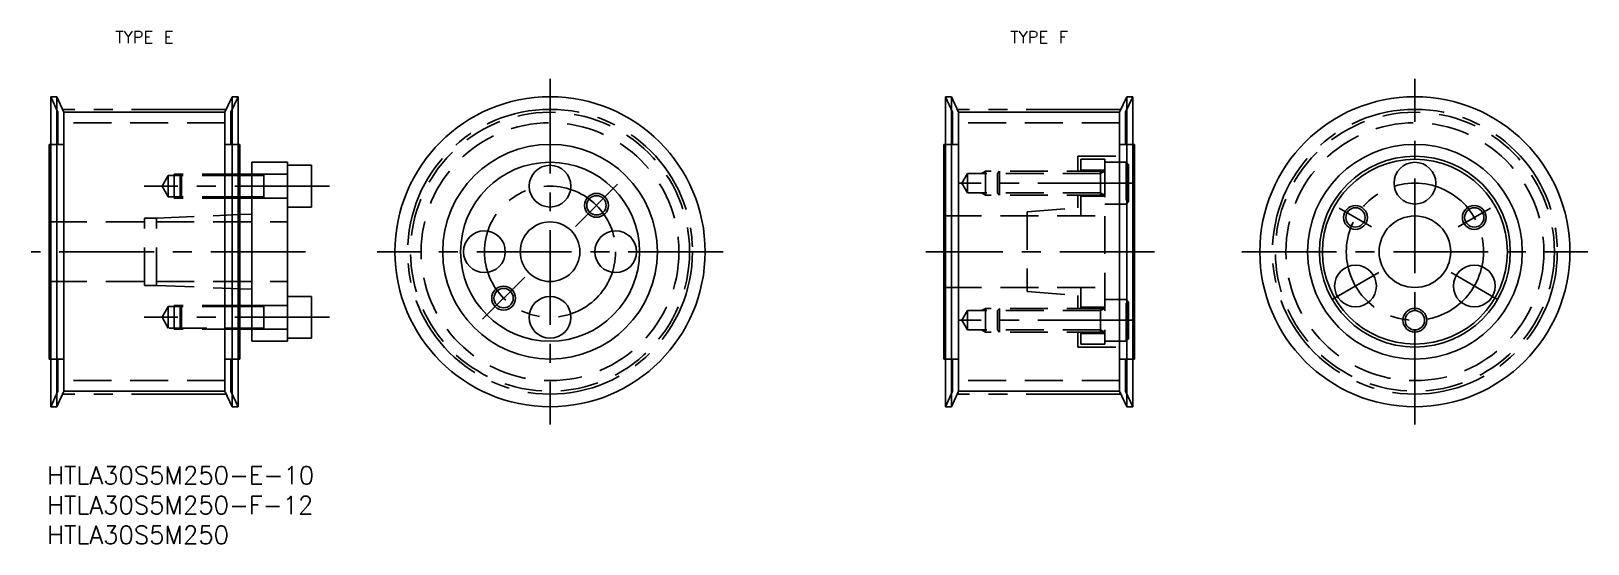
# Model space of a CAD drawing. Extents: x -3 to 258, y -13 to 73.
import ezdxf
from ezdxf.enums import TextEntityAlignment as Align

# ---------------------------------------------------------------- set-up
doc = ezdxf.new("R2010")
doc.units = 0
doc.header["$LTSCALE"] = 0.5
doc.linetypes.add('CENTER', pattern=[50.8, 31.75, -6.35, 6.35, -6.35])
doc.linetypes.add('DASHED', pattern=[19.05, 12.7, -6.35])
for name, color, linetype in [('MSM_CENTER', 1, 'CENTER'), ('MSM_CONTINUOUS', 7, 'CONTINUOUS'), ('MSM_DASHED', 4, 'DASHED'), ('MSM_NARROW', 5, 'CONTINUOUS'), ('MSM_PART_NUMBER', 7, 'CONTINUOUS')]:
    doc.layers.add(name, color=color, linetype=linetype)
doc.styles.add('MISUMI', font='txt.shx')
doc.styles.get("Standard").update_dxf_attribs({"font": 'txt.shx', "height": 3, "bigfont": 'bigfont.shx'})

# ---------------------------------------------------------------- blocks, each defined once
blk = doc.blocks.new('*U2')
at = {"layer": 'MSM_PART_NUMBER'}
blk.add_text('HTLA30S5M250-E-10', height=3, dxfattribs=at).set_placement((0, -3))
blk = doc.blocks.new('*U3')
at = {"layer": 'MSM_PART_NUMBER'}
blk.add_text('HTLA30S5M250', height=3, dxfattribs=at).set_placement((0, -13))
blk = doc.blocks.new('*U5')
at = {"layer": 'MSM_PART_NUMBER'}
blk.add_text('HTLA30S5M250-F-12', height=3, dxfattribs=at).set_placement((0, -8))

msp = doc.modelspace()

# ---------------------------------------------------------------- linework, layer by layer
at = {"layer": 'MSM_CENTER'}
for p, q in [((84.3, 65), (84.3, 7)), ((229.3, 7), (229.3, 65)), ((30.02, 59.88), (2.58, 59.88)), ((180.02, 59.88), (152.58, 59.88)), ((47.3, 47), (16.26, 47)), ((88.54, 40.24), (95.61, 47.31)), ((181.98, 47.5), (152.85, 47.5)), ((222.05, 40.19), (216.63, 43.31)), ((236.55, 40.19), (241.97, 43.31)), ((43.3, 36), (-2.7, 36)), ((113.3, 36), (55.3, 36)), ((185.64, 36), (147.3, 36)), ((200.3, 36), (258.3, 36)), ((72.99, 24.69), (80.06, 31.76)), ((215.44, 28), (223.24, 32.5)), ((243.16, 28), (235.36, 32.5)), ((47.3, 25), (16.26, 25)), ((181.98, 24.5), (152.85, 24.5)), ((30.02, 12.13), (2.58, 12.13)), ((180.02, 12.13), (152.58, 12.13))]:
    msp.add_line(p, q, dxfattribs=at)
for centre, radius in [((84.3, 36), 23.88), ((229.3, 36), 23.88), ((84.3, 36), 11), ((229.3, 36), 11.5)]:
    msp.add_circle(centre, radius, dxfattribs=at)
at = {"layer": 'MSM_CONTINUOUS'}
for p, q in [((0.6, 10), (0.6, 62)), ((1.6, 62), (0.6, 62)), ((1.6, 62), (1.6, 10)), ((2.8, 59.4), (1.6, 62)), ((29.8, 59.4), (31, 62)), ((31, 62), (31, 10)), ((31, 62), (32, 62)), ((32, 10), (32, 62)), ((150.6, 10), (150.6, 62)), ((151.6, 62), (150.6, 62)), ((151.6, 62), (151.6, 10)), ((152.8, 59.4), (151.6, 62)), ((179.8, 59.4), (181, 62)), ((181, 62), (181, 10)), ((181, 62), (182, 62)), ((182, 10), (182, 62)), ((2.8, 12.6), (2.8, 59.4)), ((29.8, 59.4), (2.8, 59.4)), ((29.8, 12.6), (29.8, 59.4)), ((152.8, 12.6), (152.8, 59.4)), ((179.8, 59.4), (152.8, 59.4)), ((179.8, 12.6), (179.8, 59.4)), ((0.3, 18), (0.3, 54)), ((0.6, 54), (0.3, 54)), ((32, 54), (32.3, 54)), ((32.3, 18), (32.3, 54)), ((150.3, 54), (150.3, 18)), ((150.6, 54), (150.3, 54)), ((182, 54), (182.3, 54)), ((182.3, 54), (182.3, 18)), ((34.3, 51), (40.3, 51)), ((34.3, 21), (34.3, 51)), ((40.3, 21), (40.3, 51)), ((40.3, 50.5), (44.3, 50.5)), ((44.3, 43.5), (44.3, 50.5)), ((34.3, 48.8), (32.3, 48.8)), ((34.3, 45.2), (32.3, 45.2)), ((34.3, 42.3), (32.3, 42.22)), ((40.3, 43.5), (44.3, 43.5)), ((34.3, 29.7), (32.3, 29.78)), ((34.3, 26.8), (32.3, 26.8)), ((40.3, 28.5), (44.3, 28.5)), ((44.3, 21.5), (44.3, 28.5)), ((34.3, 23.2), (32.3, 23.2)), ((34.3, 21), (40.3, 21)), ((40.3, 21.5), (44.3, 21.5)), ((0.6, 18), (0.3, 18)), ((32, 18), (32.3, 18)), ((150.6, 18), (150.3, 18)), ((182, 18), (182.3, 18)), ((2.8, 12.6), (1.6, 10)), ((29.8, 12.6), (2.8, 12.6)), ((29.8, 12.6), (31, 10)), ((152.8, 12.6), (151.6, 10)), ((179.8, 12.6), (152.8, 12.6)), ((179.8, 12.6), (181, 10)), ((1.6, 10), (0.6, 10)), ((31, 10), (32, 10)), ((151.6, 10), (150.6, 10)), ((181, 10), (182, 10))]:
    msp.add_line(p, q, dxfattribs=at)
for centre, radius in [((84.3, 36), 26), ((229.3, 36), 26), ((84.3, 36), 18), ((229.3, 36), 18), ((84.3, 36), 15), ((84.3, 47), 3.5), ((229.3, 36), 16), ((229.3, 36), 15.5), ((229.3, 47.5), 3.5), ((92.08, 43.78), 1.62), ((219.34, 41.75), 1.62), ((229.3, 36), 6), ((239.26, 41.75), 1.62), ((73.3, 36), 3.5), ((84.3, 36), 5), ((95.3, 36), 3.5), ((219.34, 30.25), 3.5), ((239.26, 30.25), 3.5), ((76.52, 28.22), 1.62), ((84.3, 25), 3.5), ((229.3, 24.5), 1.62)]:
    msp.add_circle(centre, radius, dxfattribs=at)
at = {"layer": 'MSM_DASHED'}
for p, q in [((1.8, 59.4), (0.6, 62)), ((30.8, 59.4), (32, 62)), ((151.8, 59.4), (150.6, 62)), ((180.8, 59.4), (182, 62)), ((1.8, 59.4), (1.8, 54)), ((29.8, 57.62), (2.8, 57.62)), ((30.8, 59.4), (30.8, 54)), ((151.8, 59.4), (151.8, 54)), ((179.8, 57.62), (152.8, 57.62)), ((180.8, 59.4), (180.8, 54)), ((2.8, 54), (0.6, 54)), ((29.8, 54), (32, 54)), ((152.8, 54), (150.6, 54)), ((179.8, 54), (182, 54)), ((172.8, 52), (182.3, 52)), ((172.8, 49.5), (172.8, 52)), ((177.3, 51.5), (173.3, 51.5)), ((173.3, 51.5), (173.3, 49.5)), ((177.3, 49.7), (173.3, 49.7)), ((177.3, 51.5), (177.3, 20.5)), ((180.9, 51), (177.3, 51)), ((180.9, 51), (180.9, 44)), ((180.9, 51), (181.3, 50.6)), ((181.3, 50.6), (181.3, 44.4)), ((20.3, 48.8), (19.26, 47)), ((20.3, 45.2), (19.26, 47)), ((32.3, 48.8), (20.3, 48.8)), ((20.3, 48.8), (20.3, 45.2)), ((32.3, 49), (21.3, 49)), ((21.3, 45), (21.3, 49)), ((22.5, 49), (22.3, 48.8)), ((22.3, 45.2), (22.3, 48.8)), ((22.5, 45), (22.5, 49)), ((40.3, 49), (34.3, 49)), ((34.3, 48.8), (36.3, 48.8)), ((36.3, 45), (36.3, 49)), ((154.3, 49.12), (153.36, 47.5)), ((154.3, 45.88), (153.36, 47.5)), ((154.3, 49.12), (154.3, 45.88)), ((176.6, 49.12), (154.3, 49.12)), ((157.3, 49.5), (156.64, 49.12)), ((157.3, 45.5), (157.3, 49.5)), ((177.3, 49.5), (157.3, 49.5)), ((159.3, 49.12), (159.68, 49.5)), ((159.3, 49.12), (159.3, 45.88)), ((159.68, 49.5), (159.68, 45.5)), ((176.6, 49.5), (176.6, 45.5)), ((176.6, 49.12), (177.26, 49.5)), ((32.3, 45.2), (20.3, 45.2)), ((32.3, 45), (21.3, 45)), ((22.5, 45), (22.3, 45.2)), ((34.3, 45.2), (36.3, 45.2)), ((40.3, 45), (34.3, 45)), ((176.6, 45.88), (154.3, 45.88)), ((157.3, 45.5), (156.64, 45.88)), ((177.3, 45.5), (157.3, 45.5)), ((159.68, 45.5), (159.3, 45.88)), ((172.8, 43.34), (172.8, 45.5)), ((173.3, 45.5), (173.3, 42)), ((177.3, 45.3), (173.3, 45.3)), ((176.6, 45.88), (177.26, 45.5)), ((180.9, 44), (181.3, 44.4)), ((18.3, 41.65), (32.3, 42.22)), ((150.3, 42), (177.3, 42)), ((164.3, 42.69), (173.3, 43.38)), ((164.3, 42.69), (164.3, 29.31)), ((180.9, 44), (177.3, 44)), ((0.3, 41), (16.3, 41)), ((16.3, 30.35), (16.3, 41.65)), ((16.3, 41.65), (18.3, 41.65)), ((18.3, 30.35), (18.3, 41.65)), ((18.3, 41), (40.3, 41)), ((0.3, 31), (16.3, 31)), ((16.3, 30.35), (18.3, 30.35)), ((18.3, 31), (40.3, 31)), ((18.3, 30.35), (32.3, 29.78)), ((150.3, 30), (177.3, 30)), ((164.3, 29.31), (173.3, 28.62)), ((173.3, 30), (173.3, 26.5)), ((20.3, 26.8), (19.26, 25)), ((32.3, 26.8), (20.3, 26.8)), ((20.3, 23.2), (20.3, 26.8)), ((21.3, 23), (21.3, 27)), ((32.3, 27), (21.3, 27)), ((22.5, 27), (22.3, 26.8)), ((22.3, 23.2), (22.3, 26.8)), ((22.5, 23), (22.5, 27)), ((40.3, 27), (34.3, 27)), ((34.3, 26.8), (36.3, 26.8)), ((36.3, 23), (36.3, 27)), ((154.3, 26.12), (153.36, 24.5)), ((154.3, 22.88), (154.3, 26.12)), ((176.6, 26.12), (154.3, 26.12)), ((157.3, 26.5), (156.64, 26.12)), ((157.3, 22.5), (157.3, 26.5)), ((177.3, 26.5), (157.3, 26.5)), ((159.68, 26.5), (159.3, 26.12)), ((159.3, 22.88), (159.3, 26.12)), ((159.68, 22.5), (159.68, 26.5)), ((172.8, 28.66), (172.8, 26.5)), ((177.3, 26.7), (173.3, 26.7)), ((176.6, 22.5), (176.6, 26.5)), ((176.6, 26.12), (177.26, 26.5)), ((180.9, 28), (177.3, 28)), ((180.9, 21), (180.9, 28)), ((180.9, 28), (181.3, 27.6)), ((181.3, 21.4), (181.3, 27.6)), ((20.3, 23.2), (19.26, 25)), ((154.3, 22.88), (153.36, 24.5)), ((36.3, 23.2), (20.3, 23.2)), ((32.3, 23), (21.3, 23)), ((22.5, 23), (22.3, 23.2)), ((40.3, 23), (34.3, 23)), ((176.6, 22.88), (154.3, 22.88)), ((157.3, 22.5), (156.64, 22.88)), ((177.3, 22.5), (157.3, 22.5)), ((159.3, 22.88), (159.68, 22.5)), ((172.8, 22.5), (172.8, 20)), ((173.3, 22.5), (173.3, 20.5)), ((177.3, 22.3), (173.3, 22.3)), ((176.6, 22.88), (177.26, 22.5)), ((180.9, 21), (177.3, 21)), ((180.9, 21), (181.3, 21.4)), ((172.8, 20), (182.3, 20)), ((177.3, 20.5), (173.3, 20.5)), ((2.8, 18), (0.6, 18)), ((1.8, 12.6), (1.8, 18)), ((29.8, 18), (32, 18)), ((30.8, 12.6), (30.8, 18)), ((152.8, 18), (150.6, 18)), ((151.8, 12.6), (151.8, 18)), ((179.8, 18), (182, 18)), ((180.8, 12.6), (180.8, 18)), ((29.8, 14.38), (2.8, 14.38)), ((179.8, 14.38), (152.8, 14.38)), ((1.8, 12.6), (0.6, 10)), ((30.8, 12.6), (32, 10)), ((151.8, 12.6), (150.6, 10)), ((180.8, 12.6), (182, 10))]:
    msp.add_line(p, q, dxfattribs=at)
for centre, radius in [((84.3, 36), 23.39), ((84.3, 36), 21.62), ((229.3, 36), 23.39), ((229.3, 36), 21.62)]:
    msp.add_circle(centre, radius, dxfattribs=at)
at = {"layer": 'MSM_NARROW'}
for p, q in [((34.3, 49), (32.3, 49)), ((34.3, 45), (32.3, 45)), ((34.3, 27), (32.3, 27)), ((34.3, 23), (32.3, 23))]:
    msp.add_line(p, q, dxfattribs=at)
for centre in [(92.08, 43.78), (219.34, 41.75), (239.26, 41.75), (76.52, 28.22), (229.3, 24.5)]:
    msp.add_circle(centre, 2, dxfattribs=at)

# ---------------------------------------------------------------- block references
at = {"layer": 'MSM_CONTINUOUS'}
for name in ['*U2', '*U5', '*U3']:
    msp.add_blockref(name, (0, 0), dxfattribs=at)

# ---------------------------------------------------------------- texts
at = {"layer": 'MSM_PART_NUMBER', "style": 'MISUMI'}
for s, p in [('TYPE E', (16.3, 72)), ('TYPE F', (166.3, 72))]:
    msp.add_text(s, height=2, dxfattribs=at).set_placement(p, align=Align.MIDDLE_CENTER)

doc.saveas('drawing.dxf')
